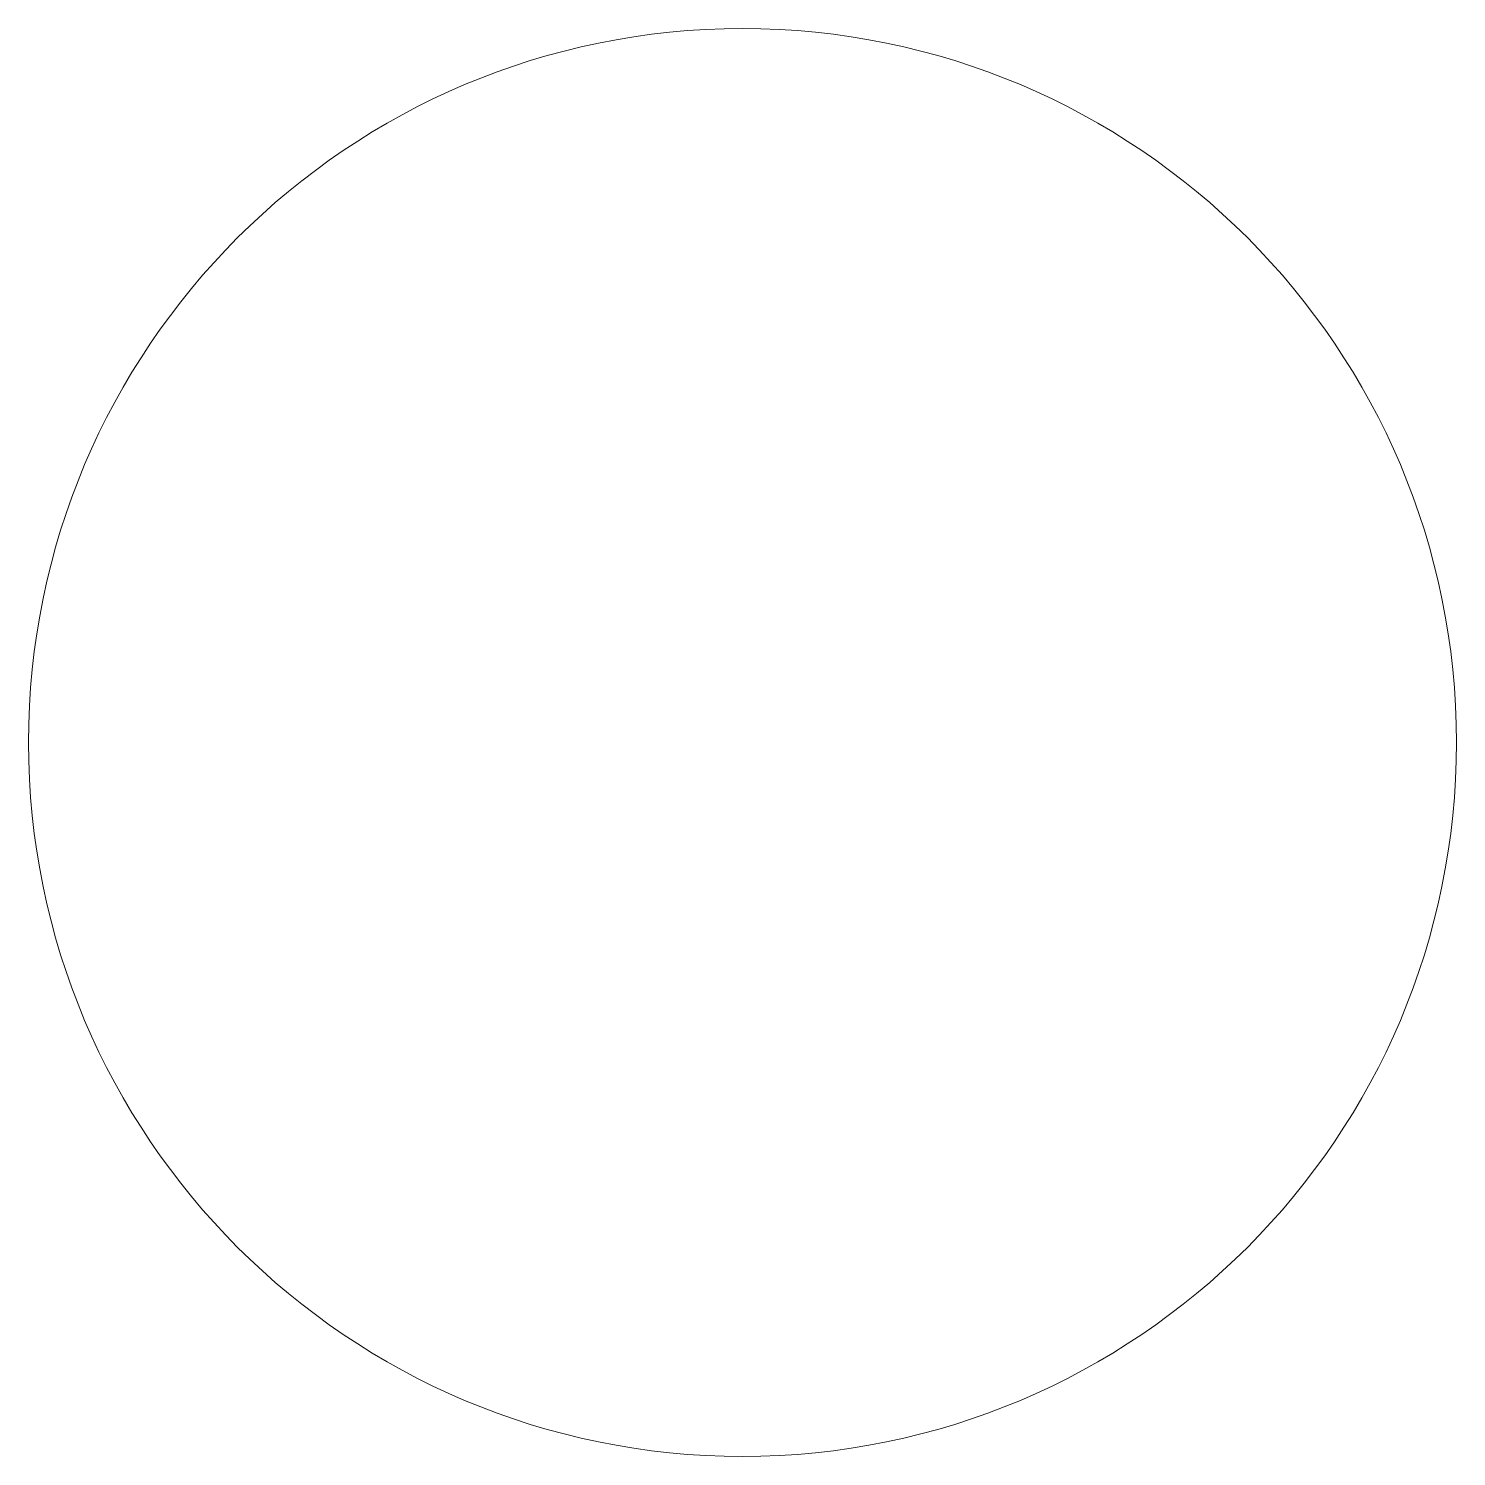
# Model space of a CAD drawing. Header units: metres. Extents: x -1.5 to 1.5, y -1.5 to 1.5.
import ezdxf

# ---------------------------------------------------------------- set-up
doc = ezdxf.new("R2010")
doc.units = ezdxf.units.M

msp = doc.modelspace()

# ---------------------------------------------------------------- linework, layer by layer
at = {"color": 0, "linetype": 'Continuous', "lineweight": 18}
msp.add_circle((0, 0), 1.5, dxfattribs=at)

doc.saveas('drawing.dxf')
